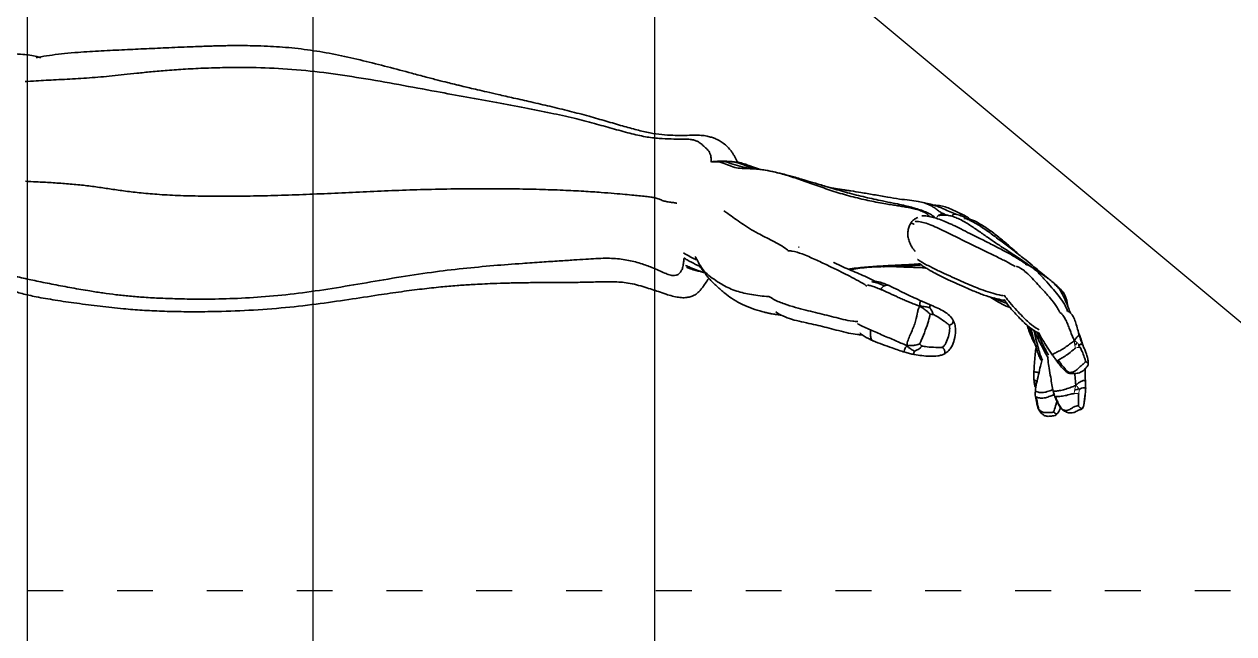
# Model space of a CAD drawing. Header units: millimetres. Extents: x 6622 to 532820, y 3370 to 359312.
# Drawn here: x 467649 to 468053.1, y 315681.1 to 315884.7 of the extents above; entities that cross this region are included whole.
import ezdxf

# ---------------------------------------------------------------- set-up
doc = ezdxf.new("R2010")
doc.units = ezdxf.units.MM
doc.linetypes.add('ACAD_ISO03W100', pattern=[30, 12, -18])

# ---------------------------------------------------------------- blocks, each defined once
blk = doc.blocks.new('A$C2A5E29B8')
at = {"color": 3}
for p, q in [((95.35, 5125.97), (95.35, 0)), ((209.63, 0), (209.63, 5125.97)), ((0, 5057.38), (1200, 4057.38))]:
    blk.add_line(p, q, dxfattribs=at)
at = {"color": 5}
for q in [(1200, 4057.38), (0, 4057.38)]:
    blk.add_line((0, 5057.38), q, dxfattribs=at)
at = {"color": 5, "linetype": 'ACAD_ISO03W100'}
blk.add_line((0, 4629.93), (1200, 4629.93), dxfattribs=at)
blk = doc.blocks.new('A$C7F547E15')
at = {"color": 2, "linetype": 'Continuous', "lineweight": 35}
for p, q in [((130.83, 902.15), (130.85, 902.15)), ((131.35, 902.29), (131.15, 902.25)), ((149.85, 903.56), (149.41, 903.53)), ((151.57, 903.42), (151.55, 903.4)), ((154.9, 903), (151.57, 903.42)), ((138.06, 891.75), (138.02, 891.69)), ((152.12, 889.99), (151.41, 890.28)), ((152.07, 890.49), (152.12, 889.99)), ((152.8, 890.85), (152.79, 891)), ((152.81, 890.82), (152.8, 890.85)), ((152.81, 890.78), (152.81, 890.82)), ((145.69, 881.97), (145.71, 881.99)), ((145.71, 881.99), (145.92, 882.22)), ((152.72, 882.63), (152.69, 882.62)), ((76.63, 843.59), (77, 844.48)), ((114.65, 839.06), (114.64, 839.09)), ((97.51, 831.89), (97.6, 830.76)), ((98.51, 819.45), (98.51, 819.19)), ((106.51, 821.77), (105.04, 817.78)), ((106.45, 821.54), (106.35, 821.31)), ((106.54, 821.74), (106.45, 821.54)), ((105.04, 817.78), (104.6, 815.66)), ((129.45, 814.8), (129.45, 814.86)), ((64.38, 792.98), (64.45, 793.22)), ((90.3, 783.89), (90.3, 783.67)), ((54.84, 757.54), (54.61, 755.98))]:
    blk.add_line(p, q, dxfattribs=at)
at = {"color": 2, "linetype": 'Continuous', "lineweight": 18}
blk.add_line((104.82, 814.45), (104.81, 814.13), dxfattribs=at)
at = {"color": 2, "linetype": 'Continuous', "lineweight": 35}
for points, knots in [([(138.64, 904.67), (138.07, 904.61), (136.84, 904.46), (135.16, 903.91), (133.51, 903.33), (132.1, 902.76), (131.19, 902.38), (130.8, 902.21)], [0, 0, 0, 0, 0.208563, 0.443285, 0.645324, 0.846043, 1, 1, 1, 1]), ([(138.59, 904.62), (138.64, 904.63), (138.79, 904.63), (138.6, 904.26), (138.17, 903.74), (137.98, 903.52)], [0, 0, 0, 0, 0.261, 0.678116, 1, 1, 1, 1]), ([(143.11, 897.04), (143.16, 897.85), (143.24, 899.35), (142.75, 901.2), (142.14, 902.42), (141.3, 903.15), (140.63, 903.88), (139.89, 904.44), (139.24, 904.65), (138.85, 904.67), (138.64, 904.67)], [0, 0, 0, 0, 0.245494, 0.451975, 0.575822, 0.656953, 0.793641, 0.879752, 0.933294, 1, 1, 1, 1]), ([(127.36, 900.98), (126.46, 900.71), (124.69, 900.19), (122.17, 899.51), (120.14, 898.79), (118.86, 898.08), (118.1, 897.47), (117.4, 896.79), (117.06, 896.08), (116.84, 895.63)], [0, 0, 0, 0, 0.235027, 0.457105, 0.640427, 0.762803, 0.810254, 0.876987, 1, 1, 1, 1]), ([(130.83, 902.19), (130.5, 902.14), (129.43, 901.97), (127.89, 901.32), (126.67, 900.84), (126.14, 900.62)], [0, 0, 0, 0, 0.202169, 0.650788, 1, 1, 1, 1]), ([(129.48, 898.86), (129.06, 899.09), (128.29, 899.53), (127.65, 900.14), (127.31, 900.6), (127.17, 900.93), (127.39, 900.91), (127.48, 900.9)], [0, 0, 0, 0, 0.233324, 0.43888, 0.643481, 0.849837, 1, 1, 1, 1]), ([(130.78, 902.21), (130.26, 902), (129.13, 901.56), (127.97, 901.18), (127.35, 900.98)], [0, 0, 0, 0, 0.462305, 1, 1, 1, 1]), ([(130.29, 900), (130.54, 899.78), (130.86, 899.5), (131.24, 899.13), (131.32, 899.06)], [0, 0, 0, 0, 0.812982, 1, 1, 1, 1]), ([(131.15, 900.97), (131.12, 901), (130.94, 901.24), (130.75, 901.71), (130.63, 902.16), (130.78, 902.15), (130.83, 902.15)], [0, 0, 0, 0, 0.046527, 0.367401, 0.814777, 1, 1, 1, 1]), ([(137.98, 903.52), (137.93, 903.51), (137.72, 903.46), (137.16, 903.3), (135.93, 902.89), (133.84, 902.07), (132.71, 901.52), (132.23, 901.32)], [0, 0, 0, 0, 0.25, 0.5, 1, 2, 3, 3, 3, 3]), ([(137.53, 892.14), (137.32, 892.47), (136.79, 893.44), (135.58, 895.46), (134.16, 897.24), (133.13, 898.53), (132.74, 899.09), (132.6, 899.34)], [0, 0, 0, 0, 1, 2, 3, 3.5, 4, 4, 4, 4]), ([(142.74, 896.69), (142.74, 896.72), (142.75, 896.86), (142.74, 897.23), (142.61, 898.03), (142.03, 899.34), (140.81, 900.72), (139.55, 901.96), (138.87, 902.89), (138.38, 903.3), (138.12, 903.46), (138.01, 903.51), (137.98, 903.52)], [0, 0, 0, 0, 0.25, 0.5, 1, 2, 3, 4, 5, 5.5, 5.75, 6, 6, 6, 6]), ([(146.49, 903.44), (145.75, 903.43), (144.1, 903.41), (142.3, 903.41), (141.26, 903.35), (141.13, 903.34)], [0, 0, 0, 0, 0.4178756, 0.9283626, 1, 1, 1, 1]), ([(143.11, 899.02), (143.4, 899.05), (144.38, 899.13), (146.05, 899.25), (147.43, 899.39), (148.12, 899.45)], [0, 0, 0, 0, 0.174132, 0.585763, 1, 1, 1, 1]), ([(146.5, 903.42), (146.48, 903.43), (146.06, 903.46), (145.95, 902.97), (146.2, 901.85), (146.98, 900.58), (147.72, 899.84), (148.12, 899.45)], [0, 0, 0, 0, 0.016502, 0.335136, 0.656445, 0.8175, 1, 1, 1, 1]), ([(149.66, 903.57), (149.44, 903.57), (148.96, 903.58), (147.85, 903.5), (147.06, 903.46), (146.49, 903.44)], [0, 0, 0, 0, 0.196448, 0.422893, 1, 1, 1, 1]), ([(148.12, 899.45), (148.35, 898.81), (148.82, 897.52), (149.52, 895.71), (149.96, 894.25), (150.2, 893.18), (150.35, 892.2), (150.43, 891.37), (150.46, 890.73), (150.48, 890.14), (150.5, 890.07), (150.5, 890.03)], [0, 0, 0, 0, 0.16648, 0.3331, 0.416603, 0.500075, 0.583557, 0.667045, 0.750543, 0.834053, 1, 1, 1, 1]), ([(149.86, 900.95), (149.83, 900.98), (149.73, 901.08), (149.52, 901.36), (149.17, 901.97), (148.98, 902.94), (149.18, 903.42), (149.52, 903.54), (149.73, 903.56), (149.83, 903.56), (149.85, 903.56)], [0, 0, 0, 0, 0.25, 0.5, 1, 2, 3, 3.5, 3.75, 4, 4, 4, 4]), ([(150.03, 898.98), (149.99, 899.15), (149.87, 899.69), (149.66, 900.29), (149.49, 900.62), (149.45, 900.7)], [0, 0, 0, 0, 0.274523, 0.825035, 1, 1, 1, 1]), ([(149.85, 903.56), (149.91, 903.56), (150.11, 903.55), (150.66, 903.51), (151.19, 903.46), (151.57, 903.42)], [0, 0, 0, 0, 0.25, 0.5, 1, 1, 1, 1]), ([(154.87, 903.01), (154.34, 903.08), (153.26, 903.23), (152.13, 903.35), (151.56, 903.41)], [0, 0, 0, 0, 0.491957, 1, 1, 1, 1]), ([(151.57, 900.69), (152.31, 900.61), (153.97, 900.53), (155.47, 900.52), (156.19, 900.53), (156.49, 900.53), (156.6, 900.53), (156.62, 900.53)], [0, 0, 0, 0, 1, 2, 2.5, 2.75, 3, 3, 3, 3]), ([(157.34, 902.44), (157.01, 902.55), (156.21, 902.82), (155.36, 902.94), (154.86, 903.01)], [0, 0, 0, 0, 0.413893, 1, 1, 1, 1]), ([(157.08, 902.53), (156.99, 902.56), (156.85, 902.62), (156.68, 902.65), (156.61, 902.66)], [0, 0, 0, 0, 0.611491, 1, 1, 1, 1]), ([(156.62, 900.53), (156.72, 900.61), (157.29, 901.05), (157.78, 901.66), (157.74, 902.17), (157.49, 902.33), (157.45, 902.36)], [0, 0, 0, 0, 0.101922, 0.596905, 0.93041, 1, 1, 1, 1]), ([(158.02, 893.76), (158.04, 893.79), (158.12, 893.9), (158.29, 894.21), (158.55, 894.9), (158.57, 896.14), (157.68, 897.7), (156.73, 899.09), (156.65, 899.88), (156.65, 900.27), (156.64, 900.45), (156.63, 900.51), (156.62, 900.53)], [0, 0, 0, 0, 0.25, 0.5, 1, 2, 3, 4, 5, 5.5, 5.75, 6, 6, 6, 6]), ([(157.45, 902.36), (157.41, 902.38), (157.33, 902.45), (157.17, 902.5), (157.08, 902.53)], [0, 0, 0, 0, 0.42179, 1, 1, 1, 1]), ([(158.24, 893.89), (158.62, 894.43), (159.34, 895.45), (159.65, 897.08), (159.55, 898.2), (159.25, 899.02), (158.94, 899.67), (158.56, 900.26), (158.32, 900.77), (158.26, 901.05), (158.23, 901.21), (158.19, 901.39), (158.12, 901.67), (157.94, 902.07), (157.63, 902.26), (157.44, 902.38)], [0, 0, 0, 0, 0.205091, 0.385968, 0.530785, 0.588743, 0.640616, 0.733425, 0.804314, 0.818854, 0.833526, 0.850389, 0.870567, 0.923082, 1, 1, 1, 1]), ([(117, 895.9), (116.72, 895.82), (115.76, 895.53), (113.67, 894.45), (110.93, 892.58), (107.97, 890), (104.81, 887.24), (102.01, 884.81), (99.83, 882.56), (98.29, 880.67), (97.76, 879.14), (97.51, 878.4)], [0, 0, 0, 0, 0.032523, 0.112204, 0.259223, 0.400092, 0.560629, 0.73385, 0.815721, 0.9103, 1, 1, 1, 1]), ([(109.49, 894.14), (109.32, 894.05), (108.63, 893.73), (107.6, 892.8), (106.33, 891.48), (105.54, 890.49), (105.14, 889.98)], [0, 0, 0, 0, 0.096069, 0.3740505, 0.6760197, 1, 1, 1, 1]), ([(117.91, 897.26), (117.08, 896.92), (114.75, 895.97), (111.67, 894.71), (108.9, 893.24), (107.17, 892.12), (106.42, 891.18), (106.11, 890.8)], [0, 0, 0, 0, 0.1999096, 0.558302, 0.7325113, 0.8915609, 1, 1, 1, 1]), ([(115.37, 896.23), (115, 896.17), (113.54, 895.95), (111.26, 895.24), (109.32, 894.37), (108.7, 893.66), (108.7, 893.66)], [0, 0, 0, 0, 0.1573082, 0.6117016, 0.9992422, 1, 1, 1, 1]), ([(129.48, 898.86), (128.86, 898.59), (127.69, 898.07), (125.89, 897.37), (124.09, 896.67), (122.23, 895.94), (120.41, 895.11), (118.94, 894.21), (118.03, 893.37), (117.71, 892.9), (117.61, 892.75)], [0, 0, 0, 0, 0.149315, 0.283758, 0.424244, 0.575412, 0.726474, 0.864803, 0.956694, 1, 1, 1, 1]), ([(135.45, 889.78), (135.44, 889.76), (135.41, 889.65), (135.22, 889.7), (134.87, 890.16), (134.45, 891.02), (133.93, 892.09), (133.12, 893.66), (131.9, 895.5), (130.55, 897.23), (129.83, 898.32), (129.48, 898.86)], [0, 0, 0, 0, 0.025851, 0.165278, 0.304049, 0.373719, 0.44342, 0.582385, 0.721623, 0.861005, 1, 1, 1, 1]), ([(142.74, 896.69), (142.71, 896.65), (142.63, 896.5), (142.37, 896.11), (141.68, 895.34), (140.1, 894.04), (138.41, 892.78), (137.53, 892.14)], [0, 0, 0, 0, 0.25, 0.5, 1, 2, 3, 3, 3, 3]), ([(138.05, 891.64), (139.33, 892.59), (141.02, 893.83), (142.71, 895.76), (142.99, 896.64), (143.11, 897.04)], [0, 0, 0, 0, 0.635154, 0.834063, 1, 1, 1, 1]), ([(143.08, 897.05), (143.08, 896.99), (143.08, 896.89), (142.95, 896.76), (142.8, 896.71), (142.74, 896.69)], [0, 0, 0, 0, 0.42878, 0.768891, 1, 1, 1, 1]), ([(151.46, 898.77), (151.53, 898.24), (151.93, 896.81), (152.54, 894.38), (152.72, 892.57), (152.77, 891.63), (152.78, 891.22), (152.78, 891.07), (152.79, 891)], [2, 2, 2, 2, 3, 4, 5, 5.5, 5.75, 6, 6, 6, 6]), ([(106.36, 891.08), (106.31, 891.05), (105.99, 890.85), (105.12, 890.05), (103.9, 888.63), (102.32, 886.35), (100.07, 882.96), (96.97, 878.69), (93.47, 873.49), (90.43, 868.77), (87.52, 864.42), (84.81, 860.57), (82.08, 856.69), (79.92, 853.29), (78.46, 850.48), (77.6, 848.36), (77.08, 846.37), (76.86, 844.28), (77.06, 842.85), (77.17, 842.06)], [0, 0, 0, 0, 0.0030184, 0.0195619, 0.0592925, 0.0996744, 0.1615691, 0.2727012, 0.3769584, 0.4899, 0.5674531, 0.6495687, 0.7329984, 0.8106783, 0.8551737, 0.8935526, 0.9268032, 0.9595798, 1, 1, 1, 1]), ([(98.34, 874.62), (98.36, 874.69), (98.53, 875.31), (99.33, 876.82), (101, 878.96), (103.31, 881.25), (105.76, 883.49), (108, 885.51), (109.92, 887.24), (112.19, 889.25), (114.5, 891.06), (116.54, 892.32), (117.39, 892.67), (117.57, 892.74)], [0, 0, 0, 0, 0.009536, 0.084446, 0.188905, 0.316702, 0.447523, 0.560384, 0.653133, 0.735939, 0.898421, 0.979059, 1, 1, 1, 1]), ([(126.23, 884), (126.25, 884.01), (127.24, 884.44), (129.18, 885.67), (132.25, 887.56), (134.37, 889.02), (135.49, 889.78)], [0, 0, 0, 0, 0.007005, 0.293632, 0.628148, 1, 1, 1, 1]), ([(135.45, 889.75), (135.89, 890.07), (136.78, 890.7), (137.66, 891.35), (138.1, 891.67)], [0, 0, 0, 0, 0.498072, 1, 1, 1, 1]), ([(136.31, 887.81), (136.74, 887.82), (138.3, 887.88), (141.09, 888.32), (144.49, 888.95), (147.7, 889.45), (149.64, 889.85), (150.52, 890.04)], [0, 0, 0, 0, 0.091132, 0.324585, 0.588083, 0.81206, 1, 1, 1, 1]), ([(138.02, 891.69), (138.01, 891.67), (137.99, 891.59), (137.82, 891.73), (137.62, 892.01), (137.53, 892.14)], [0, 0, 0, 0, 0.203451, 0.620318, 1, 1, 1, 1]), ([(149.83, 889.9), (149.87, 889.78), (150.13, 889.05), (150.62, 887.88), (150.98, 886.48), (151.1, 885.46), (151.06, 884.54), (150.91, 883.53), (150.66, 882.77), (150.53, 882.53), (150.49, 882.58), (150.48, 882.59)], [0, 0, 0, 0, 0.036402, 0.223093, 0.316668, 0.410199, 0.503764, 0.597364, 0.783803, 0.970903, 1, 1, 1, 1]), ([(150.49, 890.03), (150.88, 890.13), (151.66, 890.34), (152.42, 890.6), (152.8, 890.74)], [0, 0, 0, 0, 0.494822, 1, 1, 1, 1]), ([(152.12, 889.99), (152.23, 889.48), (152.76, 888.26), (153.46, 886.23), (153.36, 884.52), (153.14, 883.58), (153.01, 883.16), (152.95, 882.99), (152.92, 882.92)], [2, 2, 2, 2, 3, 4, 5, 5.5, 5.75, 6, 6, 6, 6]), ([(152.79, 891), (153.55, 891.27), (155.06, 891.87), (156.68, 892.74), (157.5, 893.32), (157.86, 893.61), (157.98, 893.73), (158.02, 893.76)], [0, 0, 0, 0, 1, 2, 2.5, 2.75, 3, 3, 3, 3]), ([(152.81, 890.75), (153.89, 891.18), (155.43, 891.81), (157.24, 892.91), (157.92, 893.57), (158.24, 893.89)], [0, 0, 0, 0, 0.550815, 0.789473, 1, 1, 1, 1]), ([(159.08, 890.23), (158.92, 890.28), (157.96, 890.61), (156.45, 891.03), (155.1, 891.45), (154.67, 891.58)], [0, 0, 0, 0, 0.114138, 0.715607, 1, 1, 1, 1]), ([(159.65, 891.96), (159.23, 892.22), (158.5, 892.66), (157.71, 892.97), (157.38, 893.11)], [0, 0, 0, 0, 0.583659, 1, 1, 1, 1]), ([(158.02, 893.76), (158.07, 893.77), (158.17, 893.78), (158.18, 893.89), (158.19, 893.95)], [0, 0, 0, 0, 0.49638, 1, 1, 1, 1]), ([(158.04, 884.01), (158.07, 884.03), (158.18, 884.11), (158.44, 884.36), (158.93, 884.93), (159.44, 886.01), (159.47, 887.08), (159.35, 888.12), (159.46, 889.11), (159.31, 889.76), (159.17, 890.07), (159.1, 890.19), (159.08, 890.23)], [0, 0, 0, 0, 0.25, 0.5, 1, 2, 3, 4, 5, 5.5, 5.75, 6, 6, 6, 6]), ([(158.33, 884.06), (158.92, 884.46), (159.9, 885.13), (160.69, 886.37), (160.96, 887.17), (161.05, 888.23), (160.83, 889.5), (160.73, 890.69), (160.26, 891.46), (159.87, 891.78), (159.65, 891.96)], [0, 0, 0, 0, 0.224051, 0.372063, 0.454497, 0.528428, 0.718334, 0.838966, 0.91104, 1, 1, 1, 1]), ([(159.08, 890.23), (159.32, 890.39), (159.85, 890.75), (159.89, 891.3), (159.94, 891.75), (159.66, 891.93), (159.63, 891.96)], [0, 0, 0, 0, 0.294164, 0.662544, 0.958975, 1, 1, 1, 1]), ([(159.63, 891.96), (159.58, 892), (159.51, 892.07), (159.38, 892.12), (159.35, 892.13)], [0, 0, 0, 0, 0.745926, 1, 1, 1, 1]), ([(103.4, 887.86), (102.58, 886.84), (100.98, 884.86), (98.39, 881.85), (95.67, 878.49), (92.66, 874.61), (89.39, 870.31), (86.05, 865.92), (83, 861.74), (80.8, 858.33), (79.43, 855.85), (78.9, 854.61), (78.68, 854.1)], [0, 0, 0, 0, 0.094444, 0.183504, 0.286588, 0.406229, 0.537487, 0.67492, 0.800987, 0.905184, 0.96106, 1, 1, 1, 1]), ([(124.86, 884.1), (124.58, 883.63), (123.58, 881.89), (121.65, 879.62), (119.18, 877.03), (116.57, 874.58), (113.83, 872.2), (111.73, 870.39), (110.61, 869.71), (110.36, 869.56)], [0, 0, 0, 0, 0.079111, 0.287632, 0.42955, 0.599158, 0.808563, 0.959079, 1, 1, 1, 1]), ([(112.27, 869.53), (112.74, 869.83), (114.13, 870.72), (116.11, 872.44), (118.2, 874.29), (119.87, 875.86), (121.14, 877.12), (122.22, 878.25), (123.28, 879.45), (124.49, 880.96), (125.61, 882.59), (126.17, 883.84), (126.39, 884.35)], [0, 0, 0, 0, 0.080064, 0.238961, 0.379092, 0.487289, 0.57135, 0.639528, 0.714403, 0.801969, 0.91969, 1, 1, 1, 1]), ([(124.29, 880.74), (124.97, 880.9), (127.22, 881.44), (130.34, 882.31), (133.48, 883.25), (135.57, 884), (136.98, 884.6), (137.63, 885.09), (137.82, 885.23)], [0, 0, 0, 0, 0.146406, 0.481983, 0.678997, 0.832033, 0.949656, 1, 1, 1, 1]), ([(125.06, 881.97), (126.29, 882.55), (128.37, 883.51), (131.29, 885.03), (133.67, 886.36), (135.49, 887.18), (136.26, 887.77), (136.4, 887.88)], [0, 0, 0, 0, 0.3181289, 0.5376892, 0.7739906, 0.9582673, 1, 1, 1, 1]), ([(137.59, 885.61), (137.56, 885.59), (137.04, 885.22), (135.64, 884.71), (133.21, 883.96), (129.97, 883.13), (127.15, 882.43), (125.44, 882.06), (125.06, 881.97)], [0, 0, 0, 0, 0.009473, 0.145449, 0.33365, 0.599016, 0.911804, 1, 1, 1, 1]), ([(135.46, 888), (135.45, 887.99), (135.12, 887.79), (134.28, 887.39), (132.66, 886.57), (130.39, 885.43), (128.04, 884.25), (126.46, 883.52), (125.87, 883.25)], [0, 0, 0, 0, 0.001478, 0.109672, 0.260259, 0.51152, 0.819653, 1, 1, 1, 1]), ([(137.82, 885.23), (137.82, 885.23), (138.56, 885.05), (140.45, 884.6), (143.57, 883.88), (147.03, 883.06), (149.37, 882.72), (150.48, 882.56)], [0, 0, 0, 0, 0.000529, 0.175285, 0.451912, 0.741768, 1, 1, 1, 1]), ([(142.65, 884.09), (142.66, 884.03), (142.68, 883.71), (142.61, 883.24), (142.46, 882.55), (142.25, 882.11), (142.12, 881.9), (142.09, 881.98), (142.09, 881.98)], [0, 0, 0, 0, 0.035336, 0.195143, 0.35507, 0.674154, 0.993938, 1, 1, 1, 1]), ([(152.68, 882.6), (153.62, 882.78), (155.07, 883.06), (156.97, 883.48), (157.89, 883.87), (158.33, 884.06)], [0, 0, 0, 0, 0.4902781, 0.7554495, 1, 1, 1, 1]), ([(152.92, 882.92), (153.55, 883), (154.67, 883.26), (156.36, 883.53), (157.36, 883.77), (157.82, 883.92), (157.99, 883.99), (158.04, 884.01)], [0, 0, 0, 0, 1, 2, 2.5, 2.75, 3, 3, 3, 3]), ([(158.04, 884.01), (158.1, 883.99), (158.23, 883.97), (158.26, 884.08), (158.27, 884.14)], [0, 0, 0, 0, 0.526376, 1, 1, 1, 1]), ([(97.76, 879), (97.44, 878.62), (96.64, 877.65), (95.53, 875.87), (93.84, 873.07), (91.78, 869.28), (89.35, 864.59), (86.97, 859.86), (84.76, 855.45), (82.82, 851.62), (81.4, 848.73), (80.33, 846.41), (79.42, 844.28), (78.51, 841.87), (77.78, 839.32), (77.3, 837.14), (77.3, 835.75), (77.29, 835.22)], [0, 0, 0, 0, 0.0297174, 0.0760131, 0.1305489, 0.2315743, 0.3438243, 0.4582243, 0.5610009, 0.6498955, 0.7241861, 0.7590781, 0.8063881, 0.8655859, 0.9156485, 0.9680399, 1, 1, 1, 1]), ([(122.96, 879.11), (123.7, 879.36), (125.34, 879.92), (127.59, 880.78), (129.53, 881.65), (130.77, 882.35), (131.4, 882.78), (131.62, 882.92)], [0, 0, 0, 0, 0.248022, 0.547111, 0.760757, 0.918607, 1, 1, 1, 1]), ([(129.34, 882.06), (129.11, 881.95), (128.32, 881.56), (126.58, 880.89), (124.88, 880.27), (123.75, 879.89), (123.56, 879.83)], [0, 0, 0, 0, 0.123283, 0.423889, 0.905705, 1, 1, 1, 1]), ([(131.62, 882.92), (132.03, 882.87), (133.38, 882.69), (135.81, 882.45), (138.89, 882.17), (141.05, 882.04), (142.12, 881.98)], [0, 0, 0, 0, 0.1188745, 0.3857629, 0.6951726, 1, 1, 1, 1]), ([(142.06, 881.98), (142.77, 881.95), (143.98, 881.89), (145.19, 881.93), (145.7, 881.95)], [0, 0, 0, 0, 0.5788301, 1, 1, 1, 1]), ([(145.69, 881.95), (146.55, 882.03), (147.68, 882.15), (148.77, 882.59), (149, 882.78), (149.02, 882.79)], [0, 0, 0, 0, 0.7400585, 0.9779954, 1, 1, 1, 1]), ([(145.92, 882.22), (145.97, 882.35), (146.07, 882.58), (146.19, 882.97), (146.21, 883.26), (146.22, 883.3)], [0, 0, 0, 0, 0.493535, 0.938053, 1, 1, 1, 1]), ([(148.85, 882.82), (148.7, 882.75), (147.86, 882.36), (146.79, 882.28), (145.92, 882.22)], [0, 0, 0, 0, 0.18502, 1, 1, 1, 1]), ([(150.46, 882.57), (150.87, 882.54), (151.62, 882.49), (152.37, 882.56), (152.71, 882.6)], [0, 0, 0, 0, 0.545306, 1, 1, 1, 1]), ([(152.92, 882.92), (152.86, 882.79), (152.78, 882.61), (152.73, 882.62), (152.72, 882.63)], [0, 0, 0, 0, 0.668337, 1, 1, 1, 1]), ([(93.7, 875.93), (92.3, 874.41), (89.72, 871.61), (86.18, 867.27), (82.94, 863.15), (80.47, 859.23), (79.05, 856.56), (78.73, 855.33), (78.71, 855.25)], [0, 0, 0, 0, 0.241878, 0.446947, 0.655567, 0.854388, 0.990057, 1, 1, 1, 1]), ([(79.57, 832.33), (79.59, 832.83), (79.64, 834.09), (80.15, 836.38), (81.17, 839.19), (83.1, 843.51), (85.97, 849.18), (89.33, 856.11), (92.33, 862.36), (94.95, 867.64), (96.85, 871.39), (98.08, 873.48), (98.5, 874.2)], [0, 0, 0, 0, 0.0367639, 0.0934084, 0.1607045, 0.2369011, 0.4038539, 0.571812, 0.7335119, 0.8475383, 0.9477156, 1, 1, 1, 1]), ([(95.45, 833.34), (95.5, 833.41), (96.42, 834.63), (97.87, 837.4), (99.97, 841.48), (101.9, 845.68), (103.7, 849.66), (105.33, 853.31), (106.75, 856.67), (108.12, 860.15), (109.3, 863.7), (110.22, 866.83), (110.54, 868.68), (110.65, 869.31)], [0, 0, 0, 0, 0.007287, 0.12001, 0.241374, 0.362724, 0.475415, 0.576636, 0.668731, 0.754259, 0.860434, 0.95279, 1, 1, 1, 1]), ([(97.29, 834.32), (97.5, 834.58), (98.17, 835.45), (98.99, 836.77), (99.87, 838.22), (100.82, 839.89), (102.06, 842.23), (103.61, 845.42), (105.27, 849.04), (107.12, 853.15), (109.02, 857.52), (110.78, 862.11), (111.86, 866.12), (112.44, 868.76), (112.53, 869.86), (112.54, 869.94)], [0, 0, 0, 0, 0.0258338, 0.0833813, 0.1188949, 0.1546084, 0.2291276, 0.3217812, 0.4285791, 0.5378315, 0.6722204, 0.7970056, 0.9156033, 0.9940338, 1, 1, 1, 1]), ([(111.02, 863.28), (111.07, 863.36), (111.85, 864.64), (113.2, 866.98), (114.74, 869.79), (115.36, 871.46), (115.56, 872.01)], [0, 0, 0, 0, 0.028669, 0.456609, 0.824687, 1, 1, 1, 1]), ([(111.57, 865.26), (111.73, 865.57), (112.48, 867.11), (113.26, 868.86), (113.66, 870.33), (113.7, 870.48)], [0, 0, 0, 0, 0.187634, 0.912487, 1, 1, 1, 1]), ([(78.71, 855.25), (78.69, 855.23), (78.32, 854.92), (77.47, 853.68), (76.86, 852.4), (76.46, 851.57)], [0, 0, 0, 0, 0.015868, 0.356245, 1, 1, 1, 1]), ([(78.77, 854.38), (78.28, 853.62), (77.36, 852.16), (76.91, 850.5), (76.69, 849.71)], [0, 0, 0, 0, 0.520433, 1, 1, 1, 1]), ([(76.69, 849.71), (76.35, 848.78), (75.69, 846.92), (74.5, 844.57), (73.7, 842.65), (73.16, 841.24), (72.77, 839.99), (72.45, 838.69), (72.22, 837.58), (72.1, 836.9), (72.06, 836.69)], [0, 0, 0, 0, 0.213413, 0.426945, 0.567708, 0.662631, 0.756353, 0.851305, 0.952432, 1, 1, 1, 1]), ([(76.46, 851.57), (76.27, 851.15), (75.91, 850.37), (75.31, 849.15), (74.56, 847.56), (73.71, 845.56), (73.07, 843.24), (72.88, 841.46), (72.86, 840.48), (72.85, 840.22)], [0, 0, 0, 0, 0.109787, 0.203822, 0.318884, 0.534273, 0.748849, 0.933491, 1, 1, 1, 1]), ([(77.27, 851.49), (77.08, 851.48), (76.6, 851.45), (76.36, 851.5), (76.5, 851.56), (76.52, 851.57)], [0, 0, 0, 0, 0.352103, 0.90209, 1, 1, 1, 1]), ([(77.48, 847.75), (77.25, 847.85), (76.71, 848.08), (76.46, 848.77), (76.69, 849.44), (76.79, 849.74)], [0, 0, 0, 0, 0.303629, 0.688692, 1, 1, 1, 1]), ([(134.84, 844.75), (134.43, 845.34), (133.67, 846.44), (131.64, 847.82), (128.8, 848.87), (125.77, 849.28), (123.03, 849.11), (121.65, 848.57), (120.94, 848.29)], [0, 0, 0, 0, 0.140684, 0.261582, 0.459872, 0.696155, 0.84125, 1, 1, 1, 1]), ([(76.91, 844.72), (76.6, 844.17), (75.99, 843.11), (74.86, 841.76), (73.83, 840.35), (72.76, 838.53), (71.81, 836.28), (71.14, 833.33), (70.75, 829.83), (70.26, 825.57), (69.45, 820.56), (68.48, 815.21), (67.58, 810.09), (67, 806.36), (66.66, 803.94), (66.45, 802.52), (66.25, 801.16), (66.02, 799.68), (65.69, 797.83), (65.14, 795.55), (64.66, 793.95), (64.4, 793.07)], [0, 0, 0, 0, 0.034557, 0.066134, 0.098707, 0.13206, 0.181676, 0.23021, 0.296784, 0.375238, 0.465762, 0.574919, 0.673562, 0.750629, 0.781021, 0.806369, 0.829005, 0.85552, 0.892622, 0.940457, 1, 1, 1, 1]), ([(75.95, 843.15), (75.96, 843.18), (76.19, 843.75), (76.55, 844.51), (76.9, 845.29), (77.04, 845.53), (77.05, 845.56)], [0, 0, 0, 0, 0.036795, 0.695741, 0.962237, 1, 1, 1, 1]), ([(120.94, 848.29), (120.21, 847.8), (118.72, 846.78), (116.61, 843.61), (115.42, 840.92), (114.62, 839.09)], [0, 0, 0, 0, 0.234346, 0.48025, 1, 1, 1, 1]), ([(122.92, 846.59), (122.86, 846.53), (122.65, 846.3), (122.09, 845.64), (120.95, 844.15), (119.31, 841.58), (118.66, 840.37), (118.51, 839.85)], [1, 1, 1, 1, 1.25, 1.5, 2, 3, 4, 4, 4, 4]), ([(122.92, 846.59), (122.86, 846.82), (122.76, 847.19), (122.56, 847.56), (122.08, 848.08), (121.46, 848.22), (120.97, 848.35), (120.96, 848.29), (120.95, 848.28)], [0, 0, 0, 0, 0.133935, 0.208743, 0.287341, 0.720744, 0.978724, 1, 1, 1, 1]), ([(132.16, 843.85), (132.11, 843.91), (131.92, 844.12), (131.37, 844.61), (130.09, 845.47), (127.68, 846.34), (125.32, 846.83), (123.9, 846.78), (123.24, 846.67), (122.99, 846.61), (122.92, 846.59)], [0, 0, 0, 0, 0.25, 0.5, 1, 2, 3, 3.5, 3.75, 4, 4, 4, 4]), ([(131.57, 835.19), (131.79, 835.7), (131.96, 837.12), (132.24, 840.46), (132.25, 842.5), (132.2, 843.43), (132.17, 843.76), (132.16, 843.85)], [1, 1, 1, 1, 2, 3, 3.5, 3.75, 4, 4, 4, 4]), ([(134.84, 844.75), (134.79, 844.75), (134.68, 844.76), (134.11, 844.76), (133.61, 844.71), (133.16, 844.55), (132.72, 844.29), (132.38, 844.03), (132.16, 843.85)], [0, 0, 0, 0, 0.2531233, 0.4960411, 0.6901556, 0.7706815, 0.8501534, 1, 1, 1, 1]), ([(135.19, 832.04), (135.36, 833.07), (135.71, 835.21), (135.97, 838.48), (135.89, 841.24), (135.48, 843.36), (135.05, 844.3), (134.84, 844.75)], [0, 0, 0, 0, 0.23944, 0.498709, 0.761311, 0.884614, 1, 1, 1, 1]), ([(64.45, 793.22), (64.83, 794.5), (65.91, 798.13), (67.71, 804.19), (69.51, 811.44), (70.87, 817.83), (71.91, 822.89), (72.66, 826.51), (73.34, 829.51), (74.02, 832.08), (74.76, 834.47), (75.55, 836.59), (76.26, 838.18), (76.87, 839.18), (77.35, 839.82), (77.81, 840.35), (78.12, 840.67), (78.22, 840.79)], [0, 0, 0, 0, 0.080304, 0.227099, 0.380888, 0.528538, 0.617261, 0.689454, 0.749193, 0.801562, 0.849917, 0.902382, 0.942061, 0.957934, 0.973442, 0.990863, 1, 1, 1, 1]), ([(114.61, 839.06), (114.34, 838.43), (113.79, 837.14), (113.23, 835.85), (112.95, 835.2)], [0, 0, 0, 0, 0.494456, 1, 1, 1, 1]), ([(115.7, 838.53), (115.52, 838.49), (115.15, 838.4), (114.69, 838.64), (114.66, 838.9), (114.65, 839.06)], [0, 0, 0, 0, 0.231898, 0.499072, 1, 1, 1, 1]), ([(118.44, 838.61), (118.39, 838.58), (118.22, 838.45), (117.79, 838.08), (117.17, 837.41), (116.46, 836.43), (115.77, 835.45), (115.34, 834.87), (115.03, 834.47)], [0, 0, 0, 0, 0.25, 0.5, 1, 1.5, 1.75, 2, 2, 2, 2]), ([(115.03, 834.47), (115.03, 834.96), (115.07, 835.7), (115.27, 837.02), (115.51, 837.93), (115.7, 838.53)], [0, 0, 0, 0, 0.25, 0.5, 1, 1, 1, 1]), ([(118.51, 839.85), (118.34, 839.84), (118.02, 839.81), (117.46, 839.65), (116.86, 839.34), (116.34, 838.93), (115.96, 838.66), (115.78, 838.56), (115.7, 838.53)], [0, 0, 0, 0, 0.25, 0.5, 1, 1.5, 1.75, 2, 2, 2, 2]), ([(118.44, 838.61), (118.43, 838.65), (118.4, 838.81), (118.38, 839.22), (118.43, 839.58), (118.51, 839.85)], [0, 0, 0, 0, 0.25, 0.5, 1, 1, 1, 1]), ([(130.72, 834.26), (130.64, 834.3), (130.35, 834.43), (129.51, 834.82), (127.56, 835.67), (123.89, 837.07), (120.84, 838.06), (119.34, 838.42), (118.71, 838.55), (118.5, 838.6), (118.44, 838.61)], [0, 0, 0, 0, 0.25, 0.5, 1, 2, 3, 3.5, 3.75, 4, 4, 4, 4]), ([(75.75, 836.17), (75.48, 835.5), (74.92, 834.15), (74.35, 831.91), (73.84, 829.58), (73.42, 827.25), (73.05, 824.95), (72.69, 822.57), (72.28, 819.87), (71.93, 818.02), (71.73, 816.96)], [0, 0, 0, 0, 0.118567, 0.239704, 0.355257, 0.463223, 0.566065, 0.678411, 0.817675, 1, 1, 1, 1]), ([(75.81, 836.13), (75.87, 836.32), (76.12, 837.06), (76.86, 837.76), (77.47, 838.2), (77.62, 838.31)], [0, 0, 0, 0, 0.206877, 0.809984, 1, 1, 1, 1]), ([(80.29, 830.56), (79.89, 830.87), (79.05, 831.51), (78.29, 832.51), (78.11, 833.17), (78.03, 833.46)], [0, 0, 0, 0, 0.342712, 0.711719, 1, 1, 1, 1]), ([(97.59, 830.75), (97.55, 831.6), (97.49, 832.8), (97.34, 833.97), (97.29, 834.32)], [0, 0, 0, 0, 0.699714, 1, 1, 1, 1]), ([(97.75, 834.92), (97.84, 834.07), (98.09, 831.7), (98.32, 827.38), (98.4, 823.07), (98.48, 820.29), (98.51, 819.45)], [0, 0, 0, 0, 0.168606, 0.467369, 0.838866, 1, 1, 1, 1]), ([(98.49, 820), (98.48, 821.02), (98.45, 823.03), (98.57, 825.76), (98.69, 828.35), (98.79, 831.01), (98.82, 833.59), (98.82, 835.45), (98.79, 836.31), (98.79, 836.47)], [0, 0, 0, 0, 0.195005, 0.385423, 0.51891, 0.674482, 0.848847, 0.97191, 1, 1, 1, 1]), ([(98.82, 834.14), (98.87, 834.56), (98.98, 835.33), (99.09, 836.31), (99.14, 836.9), (99.16, 837.04)], [0, 0, 0, 0, 0.48045, 0.878791, 1, 1, 1, 1]), ([(112.94, 835.19), (111.98, 833.04), (110.49, 829.69), (108.17, 825.18), (107.01, 822.78), (106.42, 821.54)], [0, 0, 0, 0, 0.464952, 0.724918, 1, 1, 1, 1]), ([(115.03, 834.47), (114.98, 834.31), (114.87, 834), (114.71, 833.53), (114.47, 832.88), (114.16, 832.05), (113.71, 830.91), (113.2, 829.65), (112.54, 828.07), (111.77, 826.31), (110.97, 824.56), (110.25, 823), (109.61, 821.63), (109.11, 820.52), (108.73, 819.69), (108.48, 819.13), (108.24, 818.57), (108.08, 818.19), (108, 818.01)], [0, 0, 0, 0, 0.02795, 0.055899, 0.083848, 0.143907, 0.203963, 0.287752, 0.371545, 0.490054, 0.60857, 0.693689, 0.778811, 0.86393, 0.897949, 0.931964, 0.965978, 1, 1, 1, 1]), ([(115.03, 834.47), (114.83, 834.42), (114.46, 834.32), (113.82, 834.27), (113.26, 834.42), (112.87, 834.75), (112.96, 835.05), (113, 835.19)], [0, 0, 0, 0, 0.114554, 0.208701, 0.476815, 0.749812, 1, 1, 1, 1]), ([(131.52, 828.96), (131.08, 828.94), (130.33, 829.05), (128.86, 829.48), (126.2, 830.6), (122.25, 832.47), (118.68, 833.12), (116.65, 833.56), (115.67, 833.94), (115.24, 834.23), (115.03, 834.47)], [0, 0, 0, 0, 0.25, 0.5, 1, 2, 3, 3.5, 3.75, 4, 4, 4, 4]), ([(130.72, 834.26), (130.76, 834.28), (130.92, 834.37), (131.25, 834.64), (131.46, 834.94), (131.57, 835.19)], [0, 0, 0, 0, 0.25, 0.5, 1, 1, 1, 1]), ([(131.52, 828.96), (131.48, 829.44), (131.44, 830.14), (131.39, 831.31), (131.32, 832.5), (131.1, 833.41), (130.87, 833.99), (130.75, 834.2), (130.72, 834.26)], [0, 0, 0, 0, 0.25, 0.5, 1, 1.5, 1.75, 2, 2, 2, 2]), ([(133.76, 832.31), (133.68, 832.39), (133.56, 832.57), (133.34, 833.01), (133.06, 833.64), (132.63, 834.29), (132.1, 834.81), (131.76, 835.06), (131.57, 835.19)], [0, 0, 0, 0, 0.25, 0.5, 1, 1.5, 1.75, 2, 2, 2, 2]), ([(92.15, 832.41), (91.82, 832.15), (90.97, 831.43), (89.36, 830.45), (87.41, 829.61), (85.39, 829.26), (83.46, 829.34), (81.67, 829.79), (80.76, 830.3), (80.29, 830.56)], [0, 0, 0, 0, 0.099418, 0.263658, 0.420926, 0.568954, 0.71152, 0.853327, 1, 1, 1, 1]), ([(80.8, 831.99), (80.75, 831.86), (80.58, 831.39), (80.41, 830.91), (80.29, 830.56)], [0, 0, 0, 0, 0.278954, 1, 1, 1, 1]), ([(99.59, 804.54), (99.54, 804.78), (99.08, 807.27), (98.65, 812.08), (98.23, 818.03), (97.99, 822.92), (97.81, 826.52), (97.7, 829.07), (97.61, 830.41), (97.59, 830.75)], [0, 0, 0, 0, 0.0288147, 0.2892753, 0.5531692, 0.7124622, 0.8483026, 0.9615529, 1, 1, 1, 1]), ([(124.86, 813.7), (125.64, 815.42), (127.22, 819.04), (129, 823.22), (130.42, 826.46), (131.05, 827.93), (131.52, 828.96)], [0, 0, 0, 0, 1, 2, 2.5, 3, 3, 3, 3]), ([(133.76, 832.31), (133.56, 831.73), (133.19, 830.9), (132.44, 829.84), (131.92, 829.3), (131.52, 828.96)], [0, 0, 0, 0, 0.5, 0.75, 1, 1, 1, 1]), ([(134.14, 828.16), (134.14, 828.07), (134.17, 827.76), (133.43, 827.83), (132.66, 828.11), (132.08, 828.47), (131.72, 828.79), (131.52, 828.96)], [0, 0, 0, 0, 0.146136, 0.551056, 0.756888, 0.866643, 1, 1, 1, 1]), ([(135.15, 832.06), (135.14, 832.01), (135.14, 831.86), (134.79, 831.82), (134.29, 831.88), (133.92, 832.17), (133.76, 832.31)], [0, 0, 0, 0, 0.153709, 0.454991, 0.746245, 1, 1, 1, 1]), ([(134.25, 828.11), (134.43, 828.75), (134.78, 830.04), (135.05, 831.36), (135.19, 832.02)], [0, 0, 0, 0, 0.503336, 1, 1, 1, 1]), ([(129.5, 814.84), (130.52, 817.48), (132.22, 821.91), (133.66, 826.32), (134.24, 828.1)], [0, 0, 0, 0, 0.596795, 1, 1, 1, 1]), ([(99.79, 804.99), (99.68, 805.56), (99.38, 807.21), (99, 810.35), (98.65, 814.53), (98.55, 817.6), (98.49, 819.25)], [0, 0, 0, 0, 0.126481, 0.36591, 0.659842, 1, 1, 1, 1]), ([(106.35, 821.31), (105.96, 820.45), (105.4, 819.22), (105.15, 818), (105.08, 817.63)], [0, 0, 0, 0, 0.6993, 1, 1, 1, 1]), ([(54.8, 747.36), (54.74, 748.32), (54.6, 750.41), (55.68, 753.33), (56.95, 756.23), (57.55, 759.3), (57.55, 762.65), (57.74, 766.61), (58.5, 771.46), (59.78, 777), (61.7, 783.04), (63.97, 789.31), (66.28, 795.91), (68.48, 802.83), (70.27, 809.86), (71.24, 814.57), (71.71, 816.84)], [0, 0, 0, 0, 0.04305, 0.093084, 0.143148, 0.192214, 0.243755, 0.301926, 0.368692, 0.451314, 0.536011, 0.623911, 0.717153, 0.813935, 0.910638, 1, 1, 1, 1]), ([(104.54, 815.51), (103.97, 814.42), (102.86, 812.27), (101.42, 808.9), (100.06, 805.56), (98.56, 802.15), (97.41, 799.71), (96.68, 798.39), (96.59, 798.24)], [0, 0, 0, 0, 0.192182, 0.379847, 0.570911, 0.768833, 0.973351, 1, 1, 1, 1]), ([(108, 818.01), (107.71, 817.31), (107.14, 815.92), (106.47, 813.94), (106.28, 812.95), (106.19, 812.48)], [0, 0, 0, 0, 0.350928, 0.691713, 1, 1, 1, 1]), ([(122.3, 808.33), (122.4, 808.52), (122.79, 809.25), (123.71, 811.16), (124.48, 812.86), (124.86, 813.7)], [0, 0, 0, 0, 0.155482, 0.582926, 1, 1, 1, 1]), ([(124.86, 813.7), (125.65, 813.67), (127.28, 813.59), (128.61, 814.03), (129.41, 814.41), (129.44, 814.77), (129.45, 814.8)], [0, 0, 0, 0, 0.308808, 0.644847, 0.972775, 1, 1, 1, 1]), ([(126.23, 809.32), (126.28, 809.38), (126.79, 809.92), (127.99, 811.65), (128.87, 813.51), (129.48, 814.79)], [0, 0, 0, 0, 0.037706, 0.341636, 1, 1, 1, 1]), ([(91.84, 779.23), (91.88, 779.78), (92.01, 781.78), (93.31, 785.64), (95.44, 790.56), (97.9, 795.74), (100.12, 800.28), (102.07, 804.25), (103.93, 807.78), (105.42, 810.46), (106.41, 811.92), (106.61, 812.22)], [0, 0, 0, 0, 0.047782, 0.171617, 0.333746, 0.487625, 0.635699, 0.746248, 0.857819, 0.971257, 1, 1, 1, 1]), ([(121.43, 808.4), (121.37, 807.7), (121.2, 805.61), (120.53, 802.27), (119.57, 798.39), (118.54, 794.57), (117.61, 790.66), (116.65, 786.59), (115.53, 782.24), (114.12, 777.77), (112.66, 773.95), (111.36, 772.01), (110.9, 771.33)], [0, 0, 0, 0, 0.05269, 0.15806, 0.26189, 0.363075, 0.462206, 0.565178, 0.678818, 0.804041, 0.931805, 1, 1, 1, 1]), ([(117.3, 774.13), (117.32, 774.15), (118.06, 775.06), (119.21, 777.3), (120.6, 780.88), (121.55, 784.9), (122.34, 788.91), (123.22, 792.74), (124.18, 796.53), (125.25, 800.46), (126.22, 804.41), (126.75, 807.58), (126.96, 809.49), (127, 810.17), (127.01, 810.33)], [0, 0, 0, 0, 0.002779, 0.09223, 0.195382, 0.308127, 0.420076, 0.522993, 0.623837, 0.730993, 0.843435, 0.943183, 0.98689, 1, 1, 1, 1]), ([(64.39, 793.03), (63.93, 791.52), (63.13, 788.85), (62.05, 785.25), (61.23, 782.44), (60.56, 780.03), (59.81, 777.26), (58.96, 773.75), (58.3, 770.39), (57.87, 767.55), (57.69, 765.75), (57.62, 764.37), (57.52, 763.7), (57.48, 763.36)], [0, 0, 0, 0, 0.135889, 0.240976, 0.318594, 0.384402, 0.453234, 0.562744, 0.696465, 0.768664, 0.840317, 0.915738, 1, 1, 1, 1]), ([(75.14, 752.47), (75.52, 753.02), (76.49, 754.41), (78.32, 756.87), (80.41, 759.84), (82.53, 763.08), (84.44, 766.39), (86.11, 769.68), (87.65, 772.77), (89.35, 775.84), (90.68, 778.06), (91.57, 779.12), (91.69, 779.28)], [0, 0, 0, 0, 0.089265, 0.226456, 0.359329, 0.487989, 0.614741, 0.709943, 0.804244, 0.896215, 0.985098, 1, 1, 1, 1]), ([(98.39, 742.49), (98.67, 742.69), (99.64, 743.39), (101.32, 744.63), (103.21, 746.11), (104.99, 747.75), (106.6, 749.42), (108.2, 751.24), (109.9, 753.3), (111.82, 755.85), (113.94, 759.31), (115.68, 763.41), (116.75, 766.67), (117.44, 769.12), (117.85, 770.83), (118.2, 772.44), (118.48, 774.18), (118.69, 775.59), (118.7, 776.41), (118.71, 776.52)], [0, 0, 0, 0, 0.033389, 0.117756, 0.204114, 0.273938, 0.331717, 0.382256, 0.432633, 0.512264, 0.603904, 0.70883, 0.818051, 0.864801, 0.897567, 0.92178, 0.95457, 0.994265, 1, 1, 1, 1]), ([(94.22, 740.48), (94.46, 740.62), (95.5, 741.24), (97.61, 742.27), (100.33, 744.07), (102.81, 746.91), (104.71, 749.75), (106.26, 752.2), (107.57, 754.72), (108.66, 757.57), (109.53, 760.74), (110.18, 763.96), (110.72, 767.43), (110.92, 769.99), (111.02, 771.21)], [0, 0, 0, 0, 0.028632, 0.12064, 0.232939, 0.338677, 0.447966, 0.53801, 0.632703, 0.729449, 0.802316, 0.872995, 0.939339, 1, 1, 1, 1]), ([(54.63, 749.83), (54.58, 750.34), (54.4, 752.21), (55.35, 755.34), (56.65, 759.18), (57.22, 761.88), (57.47, 763.35), (57.49, 763.44)], [0, 0, 0, 0, 0.1084, 0.397926, 0.688237, 0.980367, 1, 1, 1, 1]), ([(54.65, 754.95), (54.73, 755.81), (54.9, 757.81), (56.03, 760.84), (57, 763.39), (57.53, 764.89), (57.67, 765.28)], [0, 0, 0, 0, 0.241697, 0.562699, 0.886774, 1, 1, 1, 1]), ([(54.66, 755.72), (54.71, 756.5), (54.82, 758.28), (55.7, 761.01), (56.77, 763.88), (57.46, 765.8), (57.81, 766.75)], [0, 0, 0, 0, 0.206591, 0.471378, 0.739284, 1, 1, 1, 1]), ([(57.89, 767.49), (57.78, 767.18), (57.48, 766.31), (56.98, 764.92), (56.36, 763.23), (55.68, 761.27), (55.13, 759.63), (54.98, 758.51), (54.94, 758.24)], [0, 0, 0, 0, 0.099679, 0.281293, 0.452395, 0.648567, 0.914799, 1, 1, 1, 1]), ([(54.96, 758.32), (54.74, 758.2), (54.16, 757.9), (53.2, 757.38), (52.08, 756.74), (50.96, 756.05), (49.55, 755.06), (48.05, 753.71), (46.57, 751.82), (45.55, 750.06), (44.91, 748.59), (44.46, 747.29), (44.12, 746.04), (43.89, 744.96), (43.72, 743.72), (43.59, 741.76), (43.63, 738.92), (43.73, 735.18), (43.7, 731), (43.41, 726.45), (42.68, 721.45), (41.39, 715.97), (39.69, 709.91), (37.73, 703.27), (35.62, 695.9), (33.53, 688.05), (31.58, 679.95), (29.78, 672.16), (28.15, 664.95), (26.76, 658.82), (25.61, 653.79), (24.7, 649.83), (23.93, 646.54), (23.3, 643.93), (22.8, 641.84), (22.26, 639.63), (21.55, 636.74), (20.54, 632.77), (19.25, 627.82), (17.39, 620.82), (15.06, 612.07), (12.46, 601.87), (10.13, 591.58), (8.22, 581.23), (6.98, 570.88), (6.43, 562.05), (6.23, 555.09), (6.19, 550.22), (6.21, 546.3), (6.26, 543.49), (6.3, 541.5), (6.35, 539.74), (6.42, 537.45), (6.53, 534.4), (6.75, 528.73), (7.08, 520.99), (7.51, 511.47), (7.96, 502.1), (8.4, 492.59), (8.91, 484.19), (9.5, 477.35), (10.1, 472.2), (10.69, 468.22), (11.16, 465.98), (11.3, 465.28)], [0, 0, 0, 0, 0.0036, 0.009432, 0.015821, 0.022762, 0.029656, 0.043425, 0.056557, 0.069192, 0.080787, 0.090469, 0.095477, 0.099857, 0.103908, 0.108078, 0.117937, 0.129941, 0.142461, 0.156601, 0.172369, 0.189972, 0.209858, 0.232289, 0.255993, 0.282744, 0.309438, 0.334963, 0.358456, 0.379316, 0.394397, 0.407232, 0.41789, 0.426369, 0.432638, 0.438354, 0.448068, 0.461068, 0.477342, 0.496867, 0.53012, 0.563566, 0.597024, 0.630354, 0.663441, 0.695754, 0.714216, 0.729565, 0.741971, 0.751617, 0.756346, 0.761091, 0.768456, 0.778348, 0.790401, 0.823207, 0.853412, 0.882807, 0.913977, 0.944586, 0.962394, 0.978646, 0.9933, 1, 1, 1, 1]), ([(54.57, 754.96), (54.54, 754.1), (54.48, 752.43), (54.51, 750.69), (54.52, 749.84)], [0, 0, 0, 0, 0.509725, 1, 1, 1, 1]), ([(54.61, 755.98), (54.61, 755.81), (54.59, 755.47), (54.58, 755.13), (54.57, 754.96)], [0, 0, 0, 0, 0.498269, 1, 1, 1, 1]), ([(54.52, 749.84), (54.55, 749.35), (54.59, 748.57), (54.67, 747.94), (54.7, 747.7)], [0, 0, 0, 0, 0.615511, 1, 1, 1, 1]), ([(21.25, 460.76), (21.14, 462.28), (20.82, 466.39), (20.49, 473.86), (20.02, 482.92), (19.47, 490.75), (18.84, 497.14), (18.29, 502.17), (17.71, 507.59), (17.11, 513.6), (16.53, 520.36), (16, 527.98), (15.56, 536.45), (15.31, 545.68), (15.31, 557.02), (15.84, 570.39), (17.39, 585.65), (19.72, 601.17), (22.49, 616.82), (25.25, 631.52), (27.71, 645.11), (29.92, 657.4), (32.1, 669.08), (34.25, 679.89), (36.43, 689.6), (38.65, 698.12), (40.81, 705.88), (42.78, 712.96), (44.31, 719.5), (45.03, 725.27), (45.23, 730.25), (45.22, 734.39), (45.23, 737.48), (45.53, 739.64), (45.97, 741.07), (46.54, 742.16), (47.39, 743.25), (48.3, 744.21), (49.15, 745.21), (49.89, 745.92), (50.79, 746.52), (51.91, 746.97), (53.3, 747.22), (54.3, 747.23), (54.86, 747.24)], [0, 0, 0, 0, 0.01692, 0.046112, 0.077055, 0.108932, 0.125101, 0.141916, 0.160032, 0.180104, 0.202794, 0.228211, 0.256627, 0.287513, 0.320347, 0.369631, 0.420565, 0.4726, 0.525409, 0.578605, 0.621688, 0.663861, 0.7042, 0.741777, 0.775679, 0.805533, 0.831757, 0.858389, 0.881476, 0.901752, 0.919358, 0.934122, 0.945783, 0.95246, 0.957724, 0.961992, 0.96563, 0.97206, 0.975204, 0.978495, 0.982225, 0.986802, 0.992664, 1, 1, 1, 1]), ([(98.39, 742.49), (98.11, 741.88), (97.31, 740.12), (96.09, 737.89), (95.13, 736.25), (94.86, 735.8)], [0, 0, 0, 0, 0.275006, 0.798984, 1, 1, 1, 1]), ([(100.96, 744.38), (100.74, 743.61), (100.16, 741.61), (99.13, 738.99), (98.25, 737.15), (97.95, 736.51)], [0, 0, 0, 0, 0.294136, 0.755862, 1, 1, 1, 1]), ([(100.69, 743.36), (100.64, 743.13), (100.37, 741.67), (99.73, 739.51), (98.9, 737.63), (98.6, 736.95)], [0, 0, 0, 0, 0.106422, 0.675263, 1, 1, 1, 1]), ([(98.83, 737.13), (99.02, 737.59), (99.54, 738.85), (100.14, 740.96), (100.52, 742.54), (100.72, 743.35)], [0, 0, 0, 0, 0.219119, 0.594143, 1, 1, 1, 1]), ([(100.72, 743.35), (100.73, 743.4), (100.76, 743.5), (100.89, 743.92), (101, 744.3), (101.04, 744.44)], [0, 0, 0, 0, 0.394948, 0.784576, 1, 1, 1, 1]), ([(107.92, 453.95), (107.99, 454.1), (108.39, 455.05), (109, 456.89), (109.77, 459.53), (110.46, 462.36), (111.42, 466.95), (112.55, 473.59), (113.84, 482.48), (115.04, 491.99), (116.05, 501.1), (116.74, 509.72), (117.14, 518.12), (117.34, 527.29), (117.33, 538.78), (116.91, 552.33), (115.89, 567.41), (114.25, 581.93), (112.28, 595.48), (110.46, 607.35), (108.97, 617.56), (107.84, 626.21), (106.99, 633.94), (106.41, 640.75), (106.04, 646.16), (105.78, 650.78), (105.57, 655.33), (105.38, 660.78), (105.24, 666.93), (105.16, 673.42), (105.12, 680.3), (105.11, 687.21), (105.02, 694.03), (104.86, 700.36), (104.73, 706.44), (105.18, 712.83), (106.64, 718.24), (108.01, 722.46), (109, 725.35), (109.97, 728.18), (110.78, 730.93), (111.34, 733.46), (111.5, 735.54), (111.39, 737.02), (111.16, 738.41), (110.61, 739.93), (109.74, 741.28), (108.54, 742.51), (107.33, 743.47), (105.83, 744.53), (104.46, 745.42), (103.46, 746.09), (103.27, 746.21)], [0, 0, 0, 0, 0.001551, 0.009958, 0.018781, 0.028168, 0.038136, 0.064167, 0.093564, 0.12518, 0.156676, 0.181636, 0.208063, 0.23742, 0.2699, 0.319141, 0.368792, 0.416538, 0.461145, 0.50203, 0.533497, 0.561838, 0.587145, 0.609469, 0.628689, 0.640132, 0.65474, 0.672988, 0.693287, 0.714593, 0.736231, 0.760139, 0.781819, 0.802185, 0.821801, 0.842718, 0.867473, 0.878238, 0.887463, 0.898683, 0.907979, 0.916333, 0.923711, 0.927475, 0.931334, 0.939813, 0.953256, 0.964869, 0.973324, 0.983963, 0.996901, 1, 1, 1, 1]), ([(92.79, 735.68), (93.64, 737.18), (94.65, 738.96), (95.48, 740.67), (95.62, 740.94)], [0, 0, 0, 0, 0.8409684, 1, 1, 1, 1]), ([(62.85, 460.88), (62.93, 462.39), (63.11, 465.94), (63.42, 471.68), (63.85, 477.99), (64.4, 484.23), (65.16, 490.2), (66.03, 496.02), (66.9, 502.01), (67.71, 508.61), (68.38, 516.15), (68.83, 524.77), (69.08, 534.45), (69.14, 545), (69.02, 556.18), (68.74, 567.8), (68.15, 583.57), (67.18, 603.45), (66.35, 623.59), (66.02, 639.97), (65.93, 652.36), (66, 664.17), (66.21, 675.11), (66.55, 684.96), (66.98, 693.58), (67.46, 700.71), (67.92, 706.48), (68.33, 711.02), (68.68, 714.7), (68.97, 717.82), (69.23, 720.36), (69.48, 722.35), (69.8, 723.94), (70.29, 725.4), (70.85, 726.79), (71.22, 727.96), (71.42, 728.85), (71.55, 729.79), (71.66, 730.73), (71.75, 731.59), (71.87, 732.31), (71.96, 732.71), (72.02, 732.83), (72.02, 732.84)], [0, 0, 0, 0, 0.016312, 0.038472, 0.06105, 0.08336, 0.104894, 0.125153, 0.146468, 0.169905, 0.196559, 0.227328, 0.261888, 0.299487, 0.339361, 0.380746, 0.422976, 0.5075, 0.593131, 0.639012, 0.683892, 0.726769, 0.766638, 0.802498, 0.833795, 0.860664, 0.8807, 0.897647, 0.911678, 0.923117, 0.935194, 0.944656, 0.952395, 0.96196, 0.969497, 0.972735, 0.97587, 0.979094, 0.982679, 0.987038, 0.992622, 0.999848, 1, 1, 1, 1]), ([(95.11, 735.81), (95.63, 735.78), (96.77, 735.72), (98.41, 735.44), (99.9, 734.97), (101.01, 734.3), (101.66, 733.55), (101.97, 732.9), (102.17, 732.24), (102.23, 731.32), (102.01, 729.91), (101.35, 728.16), (100.28, 725.86), (98.84, 722.62), (97.21, 718.19), (96, 713.65), (95.33, 709.65), (95.03, 706.42), (94.98, 702.9), (95.12, 699.02), (95.38, 694.61), (95.73, 689.5), (96.15, 683.39), (96.61, 676.23), (97.22, 667.13), (98.06, 656.15), (99.25, 643.49), (100.85, 629.96), (103.03, 615.9), (105.5, 601.51), (107.9, 587.26), (109.93, 573.24), (111.24, 559.56), (111.92, 546.48), (112.1, 535.08), (111.98, 525.46), (111.72, 517.64), (111.35, 510.69), (110.86, 504.47), (110.24, 498.73), (109.51, 493.22), (108.55, 487.09), (107.37, 480.25), (105.99, 472.83), (104.57, 465.79), (103.37, 460.14), (102.59, 456.97), (102.32, 455.86)], [0, 0, 0, 0, 0.0066999, 0.0149893, 0.0215807, 0.0266128, 0.0305257, 0.0322536, 0.0339306, 0.0373943, 0.0413248, 0.0494745, 0.0601117, 0.0734292, 0.0929207, 0.1150268, 0.1266105, 0.1383931, 0.1509298, 0.1651758, 0.1801658, 0.1979527, 0.2191978, 0.244317, 0.2728187, 0.3140864, 0.3583851, 0.4041693, 0.4543086, 0.5041068, 0.5532091, 0.6012661, 0.6479223, 0.6923861, 0.733624, 0.7630629, 0.7893185, 0.8123502, 0.8329471, 0.8519758, 0.8703, 0.8887818, 0.9144284, 0.9404441, 0.965408, 0.9879149, 1, 1, 1, 1]), ([(11.23, 467.28), (11.07, 466.73), (10.35, 464.31), (9.92, 460.35), (9.55, 455.48), (9.45, 450.94), (9.49, 446.15), (9.61, 441.35), (9.76, 436.99), (9.9, 433.47), (10, 431), (10.08, 429.03), (10.18, 426.73), (10.32, 423.46), (10.52, 418.98), (10.77, 413.55), (11.04, 407.52), (11.31, 401.3), (11.55, 395.29), (11.76, 389.53), (11.93, 384.06), (12.07, 378.78), (12.19, 373.48), (12.29, 367.27), (12.36, 359.82), (12.34, 351.15), (12.2, 342.13), (11.86, 333.1), (11.32, 324.24), (10.59, 315.45), (10, 309.61), (9.7, 306.65)], [0, 0, 0, 0, 0.010609, 0.046863, 0.073362, 0.101682, 0.131793, 0.163363, 0.192454, 0.214615, 0.229673, 0.23919, 0.2515, 0.272678, 0.300429, 0.335147, 0.374222, 0.41293, 0.450979, 0.486, 0.519955, 0.552654, 0.584099, 0.618302, 0.667868, 0.722482, 0.779437, 0.835738, 0.890609, 0.944687, 1, 1, 1, 1])]:
    blk.add_open_spline(points, degree=3, knots=knots, dxfattribs=at)
at = {"color": 2, "linetype": 'Continuous', "lineweight": 18}
for points, knots in [([(129.48, 898.86), (129.59, 899.09), (129.76, 899.39), (130.1, 899.85), (130.49, 900.28), (130.83, 900.63), (131.04, 900.86), (131.12, 900.95), (131.15, 900.97)], [0, 0, 0, 0, 0.25, 0.5, 1, 1.5, 1.75, 2, 2, 2, 2]), ([(132.6, 899.34), (132.14, 899.22), (131.44, 899.06), (130.42, 898.91), (129.85, 898.87), (129.48, 898.86)], [0, 0, 0, 0, 0.5, 0.75, 1, 1, 1, 1]), ([(130.68, 900.48), (130.98, 900.51), (131.5, 900.56), (132.02, 900.68), (132.24, 900.73)], [0, 0, 0, 0, 0.586876, 1, 1, 1, 1]), ([(131.15, 900.97), (131.18, 900.98), (131.31, 901.01), (131.66, 901.11), (131.99, 901.22), (132.23, 901.32)], [3, 3, 3, 3, 3.25, 3.5, 4, 4, 4, 4]), ([(132.23, 901.32), (132.23, 901.26), (132.24, 901.13), (132.23, 900.86), (132.22, 900.37), (132.32, 899.83), (132.6, 899.34)], [0, 0, 0, 0, 0.25, 0.5, 1, 2, 2, 2, 2]), ([(148.12, 899.45), (148.27, 899.64), (148.48, 899.89), (148.82, 900.24), (149.17, 900.53), (149.5, 900.75), (149.73, 900.89), (149.83, 900.94), (149.86, 900.95)], [0, 0, 0, 0, 0.25, 0.5, 1, 1.5, 1.75, 2, 2, 2, 2]), ([(151.46, 898.77), (150.97, 898.82), (150.2, 898.93), (149.11, 899.16), (148.51, 899.33), (148.12, 899.45)], [0, 0, 0, 0, 0.5, 0.75, 1, 1, 1, 1]), ([(149.86, 900.95), (149.91, 900.94), (150.11, 900.9), (150.67, 900.79), (151.19, 900.73), (151.57, 900.69)], [3, 3, 3, 3, 3.25, 3.5, 4, 4, 4, 4]), ([(151.57, 900.69), (151.57, 900.62), (151.57, 900.48), (151.54, 900.23), (151.45, 899.8), (151.38, 899.3), (151.46, 898.77)], [0, 0, 0, 0, 0.25, 0.5, 1, 2, 2, 2, 2]), ([(78.6, 852.75), (78.54, 853.03), (78.41, 853.72), (78.55, 854.27), (78.91, 854.5), (78.97, 854.54)], [0, 0, 0, 0, 0.365454, 0.901969, 1, 1, 1, 1]), ([(78.4, 841.4), (78.33, 841.41), (78.06, 841.44), (77.47, 841.69), (76.79, 842.27), (76.38, 843.28), (76.75, 844.22), (76.95, 844.72)], [0, 0, 0, 0, 0.032607, 0.116545, 0.389162, 0.676107, 1, 1, 1, 1]), ([(104.82, 814.45), (104.77, 814.59), (104.66, 814.89), (104.6, 815.28), (104.57, 815.56), (104.61, 815.66), (104.61, 815.67)], [0, 0, 0, 0, 0.313882, 0.636802, 0.968536, 1, 1, 1, 1])]:
    blk.add_open_spline(points, degree=3, knots=knots, dxfattribs=at)
at = {"color": 2, "linetype": 'Continuous', "lineweight": 35}
for points in [[(106.47, 819.54), (105.69, 817.73), (105.06, 815.98), (104.82, 814.45)], [(106.35, 821.31), (106.18, 820.7), (106.21, 820.1), (106.47, 819.54)], [(108, 818.01), (107.61, 818.22), (106.97, 818.7), (106.6, 819.25), (106.47, 819.54)]]:
    blk.add_open_spline(points, degree=3, dxfattribs=at)

msp = doc.modelspace()

# ---------------------------------------------------------------- block references
at = {"color": 3}
msp.add_blockref('A$C2A5E29B8', (467650, 311065.654), dxfattribs=at)
at = {"color": 3, "xscale": 0.8, "yscale": 0.8, "zscale": 0.8, "rotation": 270}
msp.add_blockref('A$C7F547E15', (467280.709, 315882.562), dxfattribs=at)

doc.saveas('drawing.dxf')
